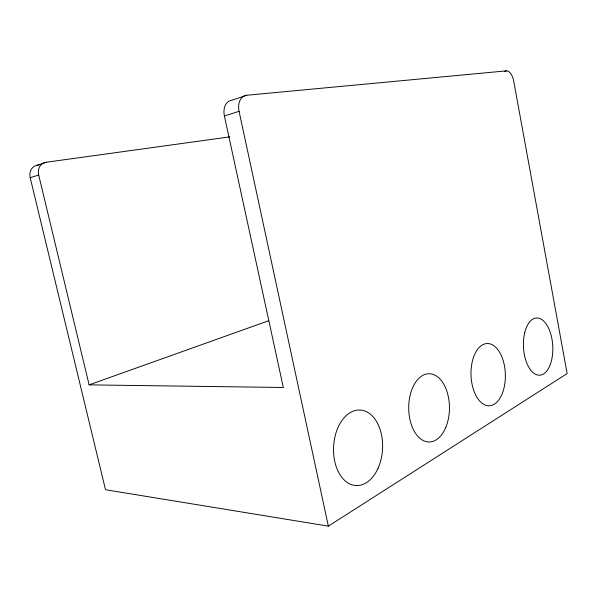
<?xml version="1.0" encoding="UTF-8"?>
<svg xmlns="http://www.w3.org/2000/svg" width="597" height="597" viewBox="0 0 597 597"><rect width="100%" height="100%" fill="white"/><g stroke="black" fill="none" stroke-linecap="round" stroke-linejoin="round"><path stroke-width="0.9" d="M46.141 162.265L37.618 165.115A11.522 9.94 60.9 0 0 30.201 177.712L105.512 489.734L328.357 526.144L567.15 373.565L513.659 80.819A10.724 5.388 78.2 0 0 506.398 70.864L246.762 95.251L232.099 100.154A14.992 10.694 71.9 0 0 224.39 115.997L283.321 387.49L89.117 384.871L38.693 175.011A11.671 10 61.8 0 1 46.141 162.265L229.77 136.877M89.117 384.871L268.717 320.723M30.201 177.712L38.693 175.011M224.39 115.997L239.069 111.333A15.261 10.701 72.3 0 1 246.762 95.251M504.599 71.356L506.398 70.864M37.618 165.115L39.462 164.862M239.069 111.333L328.357 526.144M378.02 468.339A37.842 24.514 -86.9 0 0 360.506 410.035A37.842 24.514 -86.9 0 0 335.686 465.011A37.842 24.514 -86.9 0 0 378.02 468.339M445.855 427.236A34.126 20.38 -90 0 0 430.728 373.849A34.126 20.38 -90 0 0 410.676 422.527A34.126 20.38 -90 0 0 445.855 427.236M524.696 332.753A28.656 14.656 86.8 0 0 539.561 375.2A28.656 14.656 86.8 0 0 550.061 331.798A28.656 14.656 86.8 0 0 524.696 332.753M473.399 357.64A31.134 17.171 88.1 0 0 487.95 405.729A31.134 17.171 88.1 0 0 503.181 360.595A31.134 17.171 88.1 0 0 473.399 357.64"/></g></svg>
